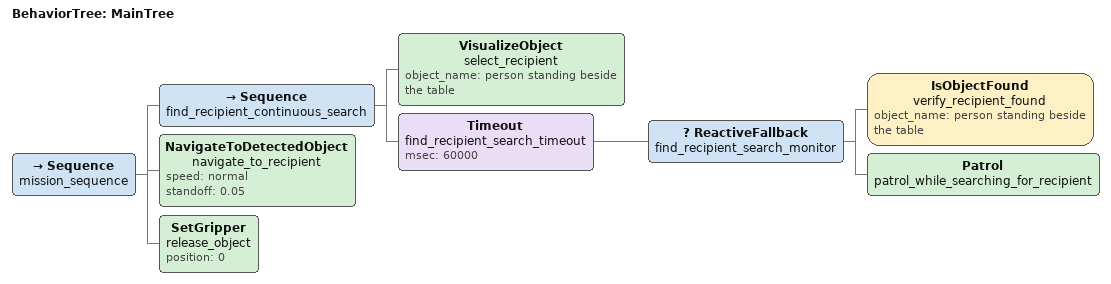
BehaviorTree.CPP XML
<root BTCPP_format="4" main_tree_to_execute="MainTree">
  <BehaviorTree ID="MainTree">
    <Sequence name="mission_sequence">
      <Sequence name="find_recipient_continuous_search">
        <VisualizeObject name="select_recipient" object_name="person standing beside the table"/>
        <Timeout name="find_recipient_search_timeout" msec="60000">
          <ReactiveFallback name="find_recipient_search_monitor">
            <IsObjectFound name="verify_recipient_found" object_name="person standing beside the table"/>
            <Patrol name="patrol_while_searching_for_recipient"/>
          </ReactiveFallback>
        </Timeout>
      </Sequence>
      <NavigateToDetectedObject name="navigate_to_recipient" speed="normal" standoff="0.05"/>
      <SetGripper name="release_object" position="0"/>
    </Sequence>
  </BehaviorTree>
</root>
